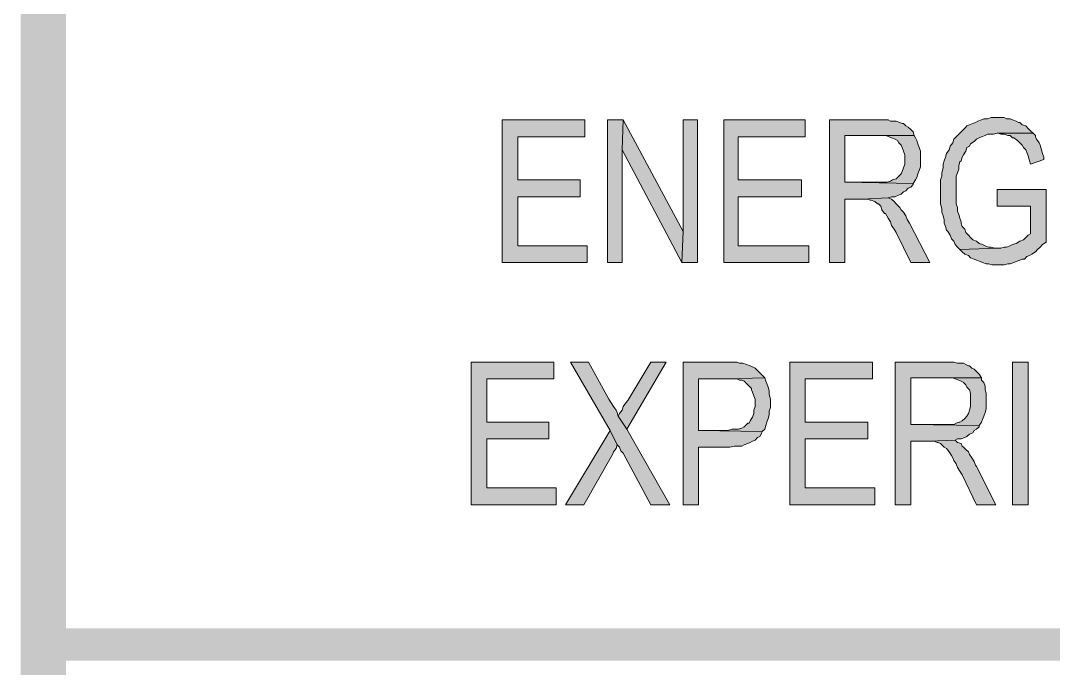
# Model space of a CAD drawing. Header units: inches. Extents: x 0.9 to 46, y 0.8 to 32.4.
# Drawn here: x 42.023 to 43.459, y 6.244 to 7.145 of the extents above; entities that cross this region are included whole.
import ezdxf

# ---------------------------------------------------------------- set-up
doc = ezdxf.new("R2010")
doc.units = ezdxf.units.IN
doc.header["$MEASUREMENT"] = 0
doc.layers.add('PDF_Geometry', color=7, linetype='Continuous')
doc.layers.add('PDF_Solid Fills', color=7, linetype='Continuous')

msp = doc.modelspace()

# ---------------------------------------------------------------- hatches: boundary and pattern name
at = {"layer": 'PDF_Solid Fills', "transparency": 33554559}
for points in [[(42.8076, 7.0066), (42.6927, 7.0066), (42.6927, 6.8082), (42.8108, 6.8082), (42.8108, 6.8316), (42.7141, 6.8316), (42.7141, 6.8999), (42.8009, 6.8999), (42.8009, 6.9232), (42.7141, 6.9232), (42.7141, 6.9832), (42.8076, 6.9832)], [(42.8608, 7.0066), (42.8392, 7.0066), (42.8392, 6.8082), (42.8593, 6.8082), (42.8593, 6.9649)], [(42.9642, 7.0066), (42.9441, 7.0066), (42.9441, 6.8515), (42.9425, 6.8082), (42.9642, 6.8082)], [(43.1142, 7.0066), (43.0009, 7.0066), (43.0009, 6.8082), (43.1193, 6.8082), (43.1193, 6.8316), (43.021, 6.8316), (43.021, 6.8999), (43.1091, 6.8999), (43.1091, 6.9232), (43.021, 6.9232), (43.021, 6.9832), (43.1142, 6.9832)], [(43.2176, 7.0066), (43.1477, 7.0066), (43.1477, 6.8082), (43.1694, 6.8082), (43.1694, 6.8965), (43.1927, 6.8965), (43.2294, 6.8982), (43.2341, 6.8999), (43.2392, 6.8999), (43.2424, 6.9016), (43.2475, 6.9032), (43.2507, 6.9065), (43.2542, 6.9082), (43.2574, 6.9115), (43.2609, 6.9132), (43.2641, 6.9166), (43.2641, 6.9182), (43.1694, 6.9199), (43.1694, 6.9849), (43.2657, 6.9849), (43.2641, 6.9899), (43.2609, 6.9932), (43.2574, 6.9965), (43.2542, 6.9982), (43.2507, 7.0015), (43.2491, 7.0015), (43.2459, 7.0032), (43.2408, 7.0049), (43.2325, 7.0049), (43.2294, 7.0066), (43.2243, 7.0066)], [(43.3809, 7.0099), (43.3726, 7.0099), (43.3675, 7.0082), (43.3624, 7.0082), (43.3592, 7.0066), (43.3541, 7.0049), (43.3509, 7.0032), (43.3474, 7.0015), (43.3426, 6.9999), (43.3391, 6.9982), (43.3375, 6.9965), (43.3343, 6.9932), (43.3308, 6.9899), (43.3276, 6.9866), (43.3241, 6.9832), (43.3209, 6.9799), (43.3193, 6.9749), (43.3158, 6.9699), (43.3142, 6.9649), (43.3107, 6.9599), (43.3107, 6.9599), (43.3091, 6.9549), (43.3075, 6.9499), (43.3059, 6.9449), (43.3059, 6.9399), (43.3043, 6.9332), (43.3043, 6.9282), (43.3024, 6.9232), (43.3024, 6.8899), (43.3043, 6.8832), (43.3043, 6.8782), (43.3059, 6.8732), (43.3075, 6.8682), (43.3075, 6.8632), (43.3091, 6.8582), (43.3107, 6.8532), (43.3126, 6.8515), (43.3158, 6.8465), (43.3174, 6.8415), (43.3209, 6.8382), (43.3225, 6.8332), (43.326, 6.8299), (43.3292, 6.8265), (43.3825, 6.8282), (43.3774, 6.8282), (43.3726, 6.8299), (43.3691, 6.8299), (43.3643, 6.8316), (43.3608, 6.8332), (43.356, 6.8349), (43.3525, 6.8382), (43.3525, 6.8382), (43.3474, 6.8399), (43.3442, 6.8432), (43.341, 6.8465), (43.3375, 6.8499), (43.3359, 6.8549), (43.3324, 6.8582), (43.3308, 6.8632), (43.3308, 6.8649), (43.3292, 6.8699), (43.3276, 6.8749), (43.326, 6.8799), (43.326, 6.8849), (43.3241, 6.8899), (43.3241, 6.9282), (43.326, 6.9332), (43.3276, 6.9382), (43.3276, 6.9432), (43.3292, 6.9482), (43.3308, 6.9499), (43.3324, 6.9549), (43.3343, 6.9582), (43.3375, 6.9632), (43.3391, 6.9682), (43.3426, 6.9699), (43.3442, 6.9732), (43.3493, 6.9765), (43.3525, 6.9799), (43.356, 6.9815), (43.3592, 6.9832), (43.3643, 6.9849), (43.3675, 6.9866), (43.3758, 6.9866), (43.3809, 6.9882), (43.431, 6.9882), (43.4275, 6.9915), (43.4243, 6.9949), (43.4208, 6.9982), (43.416, 6.9999), (43.4125, 7.0032), (43.4109, 7.0032), (43.4074, 7.0049), (43.4026, 7.0066), (43.3991, 7.0082), (43.3943, 7.0082), (43.3908, 7.0099), (43.386, 7.0099)], [(43.2657, 6.9849), (43.2191, 6.9849), (43.2258, 6.9849), (43.231, 6.9832), (43.2341, 6.9815), (43.2392, 6.9799), (43.2424, 6.9782), (43.2444, 6.9749), (43.2475, 6.9715), (43.2491, 6.9682), (43.2507, 6.9632), (43.2526, 6.9582), (43.2526, 6.9449), (43.2507, 6.9399), (43.2491, 6.9349), (43.2475, 6.9315), (43.2444, 6.9282), (43.2408, 6.9249), (43.2357, 6.9232), (43.2357, 6.9232), (43.2325, 6.9216), (43.2274, 6.9199), (43.1694, 6.9199), (43.2641, 6.9182), (43.2676, 6.9232), (43.2692, 6.9265), (43.2708, 6.9315), (43.2724, 6.9365), (43.2743, 6.9415), (43.2743, 6.9632), (43.2724, 6.9682), (43.2708, 6.9732), (43.2692, 6.9782), (43.2676, 6.9815)], [(43.431, 6.9882), (43.3809, 6.9882), (43.3825, 6.9882), (43.386, 6.9866), (43.3908, 6.9866), (43.3959, 6.9849), (43.3991, 6.9849), (43.4026, 6.9815), (43.4042, 6.9815), (43.4093, 6.9782), (43.4125, 6.9749), (43.416, 6.9715), (43.4176, 6.9682), (43.4208, 6.9649), (43.4224, 6.9615), (43.4243, 6.9565), (43.4259, 6.9499), (43.4275, 6.9449), (43.446, 6.9516), (43.446, 6.9549), (43.4441, 6.9599), (43.4425, 6.9665), (43.4409, 6.9715), (43.4393, 6.9749), (43.4358, 6.9799), (43.4342, 6.9832), (43.4342, 6.9849)], [(43.4492, 6.9099), (43.3809, 6.9099), (43.3809, 6.8866), (43.4275, 6.8866), (43.4275, 6.8482), (43.4243, 6.8465), (43.4208, 6.8432), (43.4176, 6.8399), (43.4125, 6.8382), (43.4074, 6.8349), (43.4074, 6.8349), (43.4026, 6.8332), (43.3991, 6.8316), (43.3943, 6.8299), (43.3908, 6.8299), (43.386, 6.8282), (43.3825, 6.8282), (43.3292, 6.8265), (43.3324, 6.8232), (43.3359, 6.8199), (43.341, 6.8182), (43.341, 6.8182), (43.3442, 6.8149), (43.3493, 6.8132), (43.3525, 6.8115), (43.3576, 6.8099), (43.3608, 6.8082), (43.3659, 6.8065), (43.3691, 6.8065), (43.3742, 6.8049), (43.3908, 6.8049), (43.3959, 6.8065), (43.3991, 6.8065), (43.4042, 6.8082), (43.4074, 6.8099), (43.4125, 6.8115), (43.416, 6.8132), (43.4192, 6.8132), (43.4224, 6.8165), (43.4259, 6.8182), (43.4291, 6.8199), (43.4342, 6.8232), (43.4374, 6.8265), (43.4409, 6.8299), (43.4441, 6.8332), (43.4492, 6.8365)], [(43.2294, 6.8982), (43.1927, 6.8965), (43.201, 6.8965), (43.2042, 6.8949), (43.2057, 6.8949), (43.2109, 6.8932), (43.2144, 6.8899), (43.216, 6.8899), (43.2191, 6.8866), (43.2207, 6.8816), (43.2243, 6.8765), (43.2258, 6.8765), (43.2274, 6.8732), (43.2294, 6.8699), (43.2325, 6.8649), (43.2341, 6.8599), (43.2377, 6.8549), (43.2408, 6.8499), (43.2609, 6.8082), (43.2874, 6.8082), (43.2593, 6.8632), (43.2593, 6.8632), (43.2558, 6.8682), (43.2542, 6.8732), (43.2507, 6.8782), (43.2475, 6.8816), (43.2459, 6.8849), (43.2424, 6.8882), (43.2408, 6.8899), (43.2377, 6.8932), (43.2341, 6.8965)], [(42.7642, 6.6699), (42.6493, 6.6699), (42.6493, 6.4716), (42.7677, 6.4716), (42.7677, 6.4949), (42.671, 6.4949), (42.671, 6.5632), (42.7575, 6.5632), (42.7575, 6.5865), (42.671, 6.5865), (42.671, 6.6465), (42.7642, 6.6465)], [(42.8127, 6.6699), (42.7875, 6.6699), (42.8427, 6.5749), (42.8526, 6.5549), (42.8557, 6.5515), (42.8577, 6.5465), (42.8608, 6.5432), (42.8991, 6.4716), (42.9259, 6.4716), (42.866, 6.5766), (42.8541, 6.5949), (42.8541, 6.5949), (42.8526, 6.5999), (42.851, 6.6032), (42.8474, 6.6082), (42.8443, 6.6132), (42.8407, 6.6182)], [(42.9208, 6.6699), (42.8991, 6.6699), (42.8675, 6.6165), (42.8675, 6.6165), (42.8644, 6.6132), (42.8608, 6.6082), (42.8593, 6.6032), (42.8557, 6.5982), (42.8541, 6.5949), (42.866, 6.5766)], [(43.0041, 6.6699), (42.9441, 6.6699), (42.9441, 6.4716), (42.9658, 6.4716), (42.9658, 6.5515), (43.0092, 6.5515), (43.0159, 6.5532), (43.0258, 6.5532), (43.0293, 6.5549), (43.0341, 6.5566), (43.0376, 6.5582), (43.0408, 6.5599), (43.0443, 6.5615), (43.0475, 6.5649), (43.051, 6.5665), (43.0526, 6.5699), (43.0542, 6.5732), (42.9658, 6.5749), (42.9658, 6.6465), (43.006, 6.6465), (43.0577, 6.6482), (43.0542, 6.6515), (43.051, 6.6549), (43.0475, 6.6582), (43.0443, 6.6616), (43.0408, 6.6632), (43.0376, 6.6649), (43.0325, 6.6665), (43.0274, 6.6682), (43.0226, 6.6682), (43.0191, 6.6699), (43.0092, 6.6699)], [(43.2077, 6.6699), (43.0925, 6.6699), (43.0925, 6.4716), (43.2109, 6.4716), (43.2109, 6.4949), (43.1142, 6.4949), (43.1142, 6.5632), (43.201, 6.5632), (43.201, 6.5865), (43.1142, 6.5865), (43.1142, 6.6465), (43.2077, 6.6465)], [(43.3107, 6.6699), (43.2392, 6.6699), (43.2392, 6.4716), (43.2609, 6.4716), (43.2609, 6.5599), (43.2858, 6.5599), (43.3225, 6.5615), (43.326, 6.5632), (43.3308, 6.5632), (43.3359, 6.5649), (43.3391, 6.5665), (43.3426, 6.5699), (43.3474, 6.5716), (43.3493, 6.5749), (43.3525, 6.5766), (43.356, 6.5799), (43.356, 6.5815), (43.2609, 6.5832), (43.2609, 6.6482), (43.3592, 6.6482), (43.356, 6.6532), (43.3525, 6.6566), (43.3493, 6.6599), (43.3458, 6.6616), (43.3426, 6.6649), (43.341, 6.6649), (43.3375, 6.6665), (43.3343, 6.6682), (43.326, 6.6682), (43.3209, 6.6699), (43.3158, 6.6699)], [(43.0577, 6.6482), (43.006, 6.6465), (43.0191, 6.6465), (43.0226, 6.6449), (43.0258, 6.6449), (43.0293, 6.6432), (43.0325, 6.6399), (43.036, 6.6365), (43.0392, 6.6332), (43.0392, 6.6315), (43.0408, 6.6282), (43.0427, 6.6232), (43.0443, 6.6182), (43.0443, 6.6082), (43.0427, 6.6032), (43.0427, 6.5982), (43.0408, 6.5932), (43.0376, 6.5882), (43.036, 6.5849), (43.0341, 6.5849), (43.0325, 6.5832), (43.0293, 6.5799), (43.0258, 6.5782), (43.021, 6.5766), (43.0124, 6.5766), (43.006, 6.5749), (42.9658, 6.5749), (43.0542, 6.5732), (43.0577, 6.5766), (43.0593, 6.5815), (43.0609, 6.5865), (43.0625, 6.5916), (43.0641, 6.5965), (43.0641, 6.6015), (43.066, 6.6066), (43.066, 6.6182), (43.0641, 6.6249), (43.0641, 6.6299), (43.0625, 6.6349), (43.0609, 6.6399), (43.0593, 6.6432)], [(43.3592, 6.6482), (43.3107, 6.6482), (43.3193, 6.6482), (43.3225, 6.6465), (43.3276, 6.6449), (43.3308, 6.6432), (43.3343, 6.6416), (43.3375, 6.6382), (43.3391, 6.6349), (43.3426, 6.6315), (43.3442, 6.6265), (43.3442, 6.6082), (43.3426, 6.6032), (43.341, 6.5982), (43.3391, 6.5949), (43.3359, 6.5916), (43.3324, 6.5882), (43.3292, 6.5865), (43.3276, 6.5865), (43.3241, 6.5849), (43.3209, 6.5832), (43.2609, 6.5832), (43.356, 6.5815), (43.3592, 6.5865), (43.3608, 6.5899), (43.3624, 6.5949), (43.3643, 6.5999), (43.3659, 6.6049), (43.3659, 6.6265), (43.3643, 6.6315), (43.3643, 6.6365), (43.3624, 6.6416), (43.3592, 6.6449)], [(42.8427, 6.5749), (42.7808, 6.4716), (42.806, 6.4716), (42.8459, 6.5415), (42.8459, 6.5415), (42.8474, 6.5449), (42.851, 6.5499), (42.8526, 6.5549)], [(43.3225, 6.5615), (43.2858, 6.5599), (43.2941, 6.5599), (43.2976, 6.5582), (43.2992, 6.5582), (43.3024, 6.5566), (43.3059, 6.5532), (43.3075, 6.5515), (43.3107, 6.5499), (43.3142, 6.5449), (43.3174, 6.5399), (43.3174, 6.5399), (43.3193, 6.5366), (43.3209, 6.5332), (43.3241, 6.5282), (43.326, 6.5232), (43.3292, 6.5182), (43.3324, 6.5132), (43.3525, 6.4716), (43.3793, 6.4716), (43.3525, 6.5249), (43.3509, 6.5265), (43.3493, 6.5315), (43.3458, 6.5366), (43.3426, 6.5415), (43.341, 6.5449), (43.3375, 6.5482), (43.3343, 6.5515), (43.3324, 6.5532), (43.3308, 6.5566), (43.326, 6.5582)]]:
    msp.add_hatch(color=256, dxfattribs=at).paths.add_polyline_path(points)

# ---------------------------------------------------------------- linework, layer by layer
at = {"layer": 'PDF_Geometry', "lineweight": 5}
for points in [[(42.8076, 7.0066), (42.6927, 7.0066), (42.6927, 6.8082), (42.8108, 6.8082), (42.8108, 6.8316), (42.7141, 6.8316), (42.7141, 6.8999), (42.8009, 6.8999), (42.8009, 6.9232), (42.7141, 6.9232), (42.7141, 6.9832), (42.8076, 6.9832)], [(42.8608, 7.0066), (42.8392, 7.0066), (42.8392, 6.8082), (42.8593, 6.8082), (42.8593, 6.9649)], [(42.8608, 7.0066), (42.8593, 6.9649), (42.9425, 6.8082), (42.9441, 6.8515)], [(42.9642, 7.0066), (42.9441, 7.0066), (42.9441, 6.8515), (42.9425, 6.8082), (42.9642, 6.8082)], [(43.1142, 7.0066), (43.0009, 7.0066), (43.0009, 6.8082), (43.1193, 6.8082), (43.1193, 6.8316), (43.021, 6.8316), (43.021, 6.8999), (43.1091, 6.8999), (43.1091, 6.9232), (43.021, 6.9232), (43.021, 6.9832), (43.1142, 6.9832)], [(43.2176, 7.0066), (43.1477, 7.0066), (43.1477, 6.8082), (43.1694, 6.8082), (43.1694, 6.8965), (43.1927, 6.8965), (43.2294, 6.8982), (43.2341, 6.8999), (43.2392, 6.8999), (43.2424, 6.9016), (43.2475, 6.9032), (43.2507, 6.9065), (43.2542, 6.9082), (43.2574, 6.9115), (43.2609, 6.9132), (43.2641, 6.9166), (43.2641, 6.9182), (43.1694, 6.9199), (43.1694, 6.9849), (43.2657, 6.9849), (43.2641, 6.9899), (43.2609, 6.9932), (43.2574, 6.9965), (43.2542, 6.9982), (43.2507, 7.0015), (43.2491, 7.0015), (43.2459, 7.0032), (43.2408, 7.0049), (43.2325, 7.0049), (43.2294, 7.0066), (43.2243, 7.0066)], [(43.3809, 7.0099), (43.3726, 7.0099), (43.3675, 7.0082), (43.3624, 7.0082), (43.3592, 7.0066), (43.3541, 7.0049), (43.3509, 7.0032), (43.3474, 7.0015), (43.3426, 6.9999), (43.3391, 6.9982), (43.3375, 6.9965), (43.3343, 6.9932), (43.3308, 6.9899), (43.3276, 6.9866), (43.3241, 6.9832), (43.3209, 6.9799), (43.3193, 6.9749), (43.3158, 6.9699), (43.3142, 6.9649), (43.3107, 6.9599), (43.3091, 6.9549), (43.3075, 6.9499), (43.3059, 6.9449), (43.3059, 6.9399), (43.3043, 6.9332), (43.3043, 6.9282), (43.3024, 6.9232), (43.3024, 6.8899), (43.3043, 6.8832), (43.3043, 6.8782), (43.3059, 6.8732), (43.3075, 6.8682), (43.3075, 6.8632), (43.3091, 6.8582), (43.3107, 6.8532), (43.3126, 6.8515), (43.3158, 6.8465), (43.3174, 6.8415), (43.3209, 6.8382), (43.3225, 6.8332), (43.326, 6.8299), (43.3292, 6.8265), (43.3825, 6.8282), (43.3774, 6.8282), (43.3726, 6.8299), (43.3691, 6.8299), (43.3643, 6.8316), (43.3608, 6.8332), (43.356, 6.8349), (43.3525, 6.8382), (43.3474, 6.8399), (43.3442, 6.8432), (43.341, 6.8465), (43.3375, 6.8499), (43.3359, 6.8549), (43.3324, 6.8582), (43.3308, 6.8632), (43.3308, 6.8649), (43.3292, 6.8699), (43.3276, 6.8749), (43.326, 6.8799), (43.326, 6.8849), (43.3241, 6.8899), (43.3241, 6.9282), (43.326, 6.9332), (43.3276, 6.9382), (43.3276, 6.9432), (43.3292, 6.9482), (43.3308, 6.9499), (43.3324, 6.9549), (43.3343, 6.9582), (43.3375, 6.9632), (43.3391, 6.9682), (43.3426, 6.9699), (43.3442, 6.9732), (43.3493, 6.9765), (43.3525, 6.9799), (43.356, 6.9815), (43.3592, 6.9832), (43.3643, 6.9849), (43.3675, 6.9866), (43.3758, 6.9866), (43.3809, 6.9882), (43.431, 6.9882), (43.4275, 6.9915), (43.4243, 6.9949), (43.4208, 6.9982), (43.416, 6.9999), (43.4125, 7.0032), (43.4109, 7.0032), (43.4074, 7.0049), (43.4026, 7.0066), (43.3991, 7.0082), (43.3943, 7.0082), (43.3908, 7.0099), (43.386, 7.0099)], [(43.2657, 6.9849), (43.2191, 6.9849), (43.2258, 6.9849), (43.231, 6.9832), (43.2341, 6.9815), (43.2392, 6.9799), (43.2424, 6.9782), (43.2444, 6.9749), (43.2475, 6.9715), (43.2491, 6.9682), (43.2507, 6.9632), (43.2526, 6.9582), (43.2526, 6.9449), (43.2507, 6.9399), (43.2491, 6.9349), (43.2475, 6.9315), (43.2444, 6.9282), (43.2408, 6.9249), (43.2357, 6.9232), (43.2325, 6.9216), (43.2274, 6.9199), (43.1694, 6.9199), (43.2641, 6.9182), (43.2676, 6.9232), (43.2692, 6.9265), (43.2708, 6.9315), (43.2724, 6.9365), (43.2743, 6.9415), (43.2743, 6.9632), (43.2724, 6.9682), (43.2708, 6.9732), (43.2692, 6.9782), (43.2676, 6.9815)], [(43.431, 6.9882), (43.3809, 6.9882), (43.3825, 6.9882), (43.386, 6.9866), (43.3908, 6.9866), (43.3959, 6.9849), (43.3991, 6.9849), (43.4026, 6.9815), (43.4042, 6.9815), (43.4093, 6.9782), (43.4125, 6.9749), (43.416, 6.9715), (43.4176, 6.9682), (43.4208, 6.9649), (43.4224, 6.9615), (43.4243, 6.9565), (43.4259, 6.9499), (43.4275, 6.9449), (43.446, 6.9516), (43.446, 6.9549), (43.4441, 6.9599), (43.4425, 6.9665), (43.4409, 6.9715), (43.4393, 6.9749), (43.4358, 6.9799), (43.4342, 6.9832), (43.4342, 6.9849)], [(43.4492, 6.9099), (43.3809, 6.9099), (43.3809, 6.8866), (43.4275, 6.8866), (43.4275, 6.8482), (43.4243, 6.8465), (43.4208, 6.8432), (43.4176, 6.8399), (43.4125, 6.8382), (43.4074, 6.8349), (43.4026, 6.8332), (43.3991, 6.8316), (43.3943, 6.8299), (43.3908, 6.8299), (43.386, 6.8282), (43.3825, 6.8282), (43.3292, 6.8265), (43.3324, 6.8232), (43.3359, 6.8199), (43.341, 6.8182), (43.3442, 6.8149), (43.3493, 6.8132), (43.3525, 6.8115), (43.3576, 6.8099), (43.3608, 6.8082), (43.3659, 6.8065), (43.3691, 6.8065), (43.3742, 6.8049), (43.3908, 6.8049), (43.3959, 6.8065), (43.3991, 6.8065), (43.4042, 6.8082), (43.4074, 6.8099), (43.4125, 6.8115), (43.416, 6.8132), (43.4192, 6.8132), (43.4224, 6.8165), (43.4259, 6.8182), (43.4291, 6.8199), (43.4342, 6.8232), (43.4374, 6.8265), (43.4409, 6.8299), (43.4441, 6.8332), (43.4492, 6.8365)], [(43.2294, 6.8982), (43.1927, 6.8965), (43.201, 6.8965), (43.2042, 6.8949), (43.2057, 6.8949), (43.2109, 6.8932), (43.2144, 6.8899), (43.216, 6.8899), (43.2191, 6.8866), (43.2207, 6.8816), (43.2243, 6.8765), (43.2258, 6.8765), (43.2274, 6.8732), (43.2294, 6.8699), (43.2325, 6.8649), (43.2341, 6.8599), (43.2377, 6.8549), (43.2408, 6.8499), (43.2609, 6.8082), (43.2874, 6.8082), (43.2593, 6.8632), (43.2558, 6.8682), (43.2542, 6.8732), (43.2507, 6.8782), (43.2475, 6.8816), (43.2459, 6.8849), (43.2424, 6.8882), (43.2408, 6.8899), (43.2377, 6.8932), (43.2341, 6.8965)], [(42.7642, 6.6699), (42.6493, 6.6699), (42.6493, 6.4716), (42.7677, 6.4716), (42.7677, 6.4949), (42.671, 6.4949), (42.671, 6.5632), (42.7575, 6.5632), (42.7575, 6.5865), (42.671, 6.5865), (42.671, 6.6465), (42.7642, 6.6465)], [(42.8127, 6.6699), (42.7875, 6.6699), (42.8427, 6.5749), (42.8526, 6.5549), (42.8557, 6.5515), (42.8577, 6.5465), (42.8608, 6.5432), (42.8991, 6.4716), (42.9259, 6.4716), (42.866, 6.5766), (42.8541, 6.5949), (42.8526, 6.5999), (42.851, 6.6032), (42.8474, 6.6082), (42.8443, 6.6132), (42.8407, 6.6182)], [(42.9208, 6.6699), (42.8991, 6.6699), (42.8675, 6.6165), (42.8644, 6.6132), (42.8608, 6.6082), (42.8593, 6.6032), (42.8557, 6.5982), (42.8541, 6.5949), (42.866, 6.5766)], [(43.0041, 6.6699), (42.9441, 6.6699), (42.9441, 6.4716), (42.9658, 6.4716), (42.9658, 6.5515), (43.0092, 6.5515), (43.0159, 6.5532), (43.0258, 6.5532), (43.0293, 6.5549), (43.0341, 6.5566), (43.0376, 6.5582), (43.0408, 6.5599), (43.0443, 6.5615), (43.0475, 6.5649), (43.051, 6.5665), (43.0526, 6.5699), (43.0542, 6.5732), (42.9658, 6.5749), (42.9658, 6.6465), (43.006, 6.6465), (43.0577, 6.6482), (43.0542, 6.6515), (43.051, 6.6549), (43.0475, 6.6582), (43.0443, 6.6616), (43.0408, 6.6632), (43.0376, 6.6649), (43.0325, 6.6665), (43.0274, 6.6682), (43.0226, 6.6682), (43.0191, 6.6699), (43.0092, 6.6699)], [(43.2077, 6.6699), (43.0925, 6.6699), (43.0925, 6.4716), (43.2109, 6.4716), (43.2109, 6.4949), (43.1142, 6.4949), (43.1142, 6.5632), (43.201, 6.5632), (43.201, 6.5865), (43.1142, 6.5865), (43.1142, 6.6465), (43.2077, 6.6465)], [(43.3107, 6.6699), (43.2392, 6.6699), (43.2392, 6.4716), (43.2609, 6.4716), (43.2609, 6.5599), (43.2858, 6.5599), (43.3225, 6.5615), (43.326, 6.5632), (43.3308, 6.5632), (43.3359, 6.5649), (43.3391, 6.5665), (43.3426, 6.5699), (43.3474, 6.5716), (43.3493, 6.5749), (43.3525, 6.5766), (43.356, 6.5799), (43.356, 6.5815), (43.2609, 6.5832), (43.2609, 6.6482), (43.3592, 6.6482), (43.356, 6.6532), (43.3525, 6.6566), (43.3493, 6.6599), (43.3458, 6.6616), (43.3426, 6.6649), (43.341, 6.6649), (43.3375, 6.6665), (43.3343, 6.6682), (43.326, 6.6682), (43.3209, 6.6699), (43.3158, 6.6699)], [(43.4026, 6.4716), (43.4243, 6.4716), (43.4243, 6.6699), (43.4026, 6.6699)], [(43.0577, 6.6482), (43.006, 6.6465), (43.0191, 6.6465), (43.0226, 6.6449), (43.0258, 6.6449), (43.0293, 6.6432), (43.0325, 6.6399), (43.036, 6.6365), (43.0392, 6.6332), (43.0392, 6.6315), (43.0408, 6.6282), (43.0427, 6.6232), (43.0443, 6.6182), (43.0443, 6.6082), (43.0427, 6.6032), (43.0427, 6.5982), (43.0408, 6.5932), (43.0376, 6.5882), (43.036, 6.5849), (43.0341, 6.5849), (43.0325, 6.5832), (43.0293, 6.5799), (43.0258, 6.5782), (43.021, 6.5766), (43.0124, 6.5766), (43.006, 6.5749), (42.9658, 6.5749), (43.0542, 6.5732), (43.0577, 6.5766), (43.0593, 6.5815), (43.0609, 6.5865), (43.0625, 6.5916), (43.0641, 6.5965), (43.0641, 6.6015), (43.066, 6.6066), (43.066, 6.6182), (43.0641, 6.6249), (43.0641, 6.6299), (43.0625, 6.6349), (43.0609, 6.6399), (43.0593, 6.6432)], [(43.3592, 6.6482), (43.3107, 6.6482), (43.3193, 6.6482), (43.3225, 6.6465), (43.3276, 6.6449), (43.3308, 6.6432), (43.3343, 6.6416), (43.3375, 6.6382), (43.3391, 6.6349), (43.3426, 6.6315), (43.3442, 6.6265), (43.3442, 6.6082), (43.3426, 6.6032), (43.341, 6.5982), (43.3391, 6.5949), (43.3359, 6.5916), (43.3324, 6.5882), (43.3292, 6.5865), (43.3276, 6.5865), (43.3241, 6.5849), (43.3209, 6.5832), (43.2609, 6.5832), (43.356, 6.5815), (43.3592, 6.5865), (43.3608, 6.5899), (43.3624, 6.5949), (43.3643, 6.5999), (43.3659, 6.6049), (43.3659, 6.6265), (43.3643, 6.6315), (43.3643, 6.6365), (43.3624, 6.6416), (43.3592, 6.6449)], [(42.8427, 6.5749), (42.7808, 6.4716), (42.806, 6.4716), (42.8459, 6.5415), (42.8474, 6.5449), (42.851, 6.5499), (42.8526, 6.5549)], [(43.3225, 6.5615), (43.2858, 6.5599), (43.2941, 6.5599), (43.2976, 6.5582), (43.2992, 6.5582), (43.3024, 6.5566), (43.3059, 6.5532), (43.3075, 6.5515), (43.3107, 6.5499), (43.3142, 6.5449), (43.3174, 6.5399), (43.3193, 6.5366), (43.3209, 6.5332), (43.3241, 6.5282), (43.326, 6.5232), (43.3292, 6.5182), (43.3324, 6.5132), (43.3525, 6.4716), (43.3793, 6.4716), (43.3525, 6.5249), (43.3509, 6.5265), (43.3493, 6.5315), (43.3458, 6.5366), (43.3426, 6.5415), (43.341, 6.5449), (43.3375, 6.5482), (43.3343, 6.5515), (43.3324, 6.5532), (43.3308, 6.5566), (43.326, 6.5582)]]:
    msp.add_lwpolyline(points, close=True, dxfattribs=at)
at = {"layer": 'PDF_Solid Fills', "lineweight": 9, "transparency": 33554559}
for points in [[(42.0227, 0.755), (42.0859, 0.8183), (42.0227, 32.3527)], [(42.0859, 0.8183), (42.0227, 32.3527), (42.0859, 32.2895)], [(42.0543, 6.2999), (42.0543, 6.2549), (46.0157, 6.2999)], [(42.0543, 6.2549), (46.0157, 6.2999), (46.0157, 6.2549)]]:
    msp.add_solid(points, dxfattribs=at)
at = {"layer": 'PDF_Solid Fills', "lineweight": 5, "transparency": 33554559}
for points in [[(42.8608, 7.0066), (42.8593, 6.9649), (42.9441, 6.8515), (42.9425, 6.8082)], [(43.4026, 6.4716), (43.4243, 6.4716), (43.4026, 6.6699), (43.4243, 6.6699)]]:
    msp.add_solid(points, dxfattribs=at)

doc.saveas('drawing.dxf')
